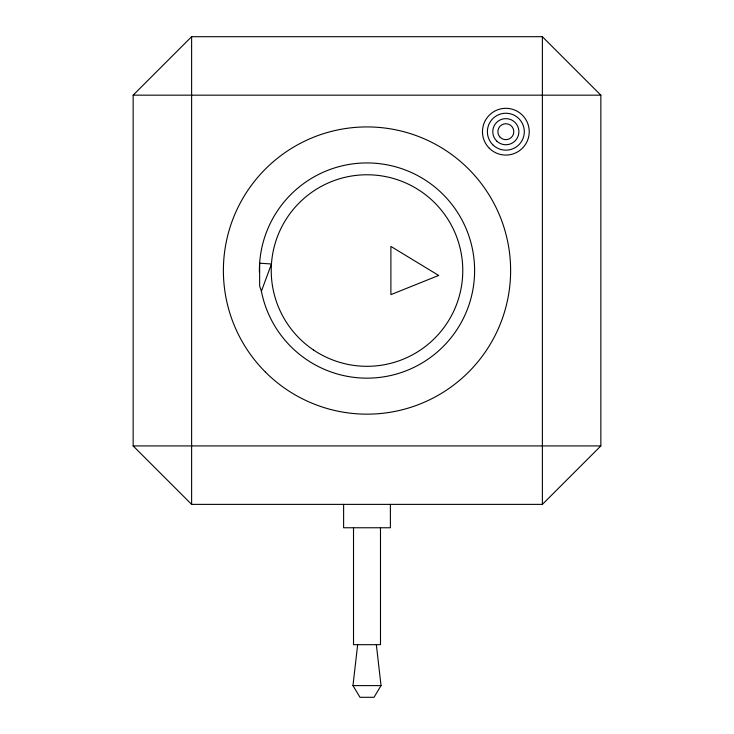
<?xml version="1.0" encoding="UTF-8"?>
<svg xmlns="http://www.w3.org/2000/svg" width="734" height="734" viewBox="0 0 734 734"><rect width="100%" height="100%" fill="white"/><g stroke="black" fill="none" stroke-linecap="round" stroke-linejoin="round"><path stroke-width="1.1" d="M376.349 644.681L381.029 685.611L374.019 697.3L359.981 697.3L352.971 685.611L357.651 644.681M261.396 291.224L271.452 263.992L259.643 263.185L259.643 286.003L261.396 291.224A107.614 107.614 0 0 0 432.776 355.715A107.614 107.614 0 0 0 413.71 173.6A107.614 107.614 0 0 0 259.396 272.167M133.157 95.163L191.62 36.7L542.38 36.7L600.843 95.163L600.843 445.923L542.38 504.377L191.62 504.377L133.157 445.923L133.157 95.163L600.843 95.163M133.157 445.923L600.843 445.923M352.971 685.611L381.029 685.611M542.38 36.7L542.38 504.377M390.387 504.377L390.387 527.764L343.613 527.764L343.613 504.377M380.487 527.764L380.487 644.681L353.513 644.681L353.513 527.764M191.62 36.7L191.62 504.377M438.666 275.452L390.892 294.637L390.892 246.413L438.666 275.452M313.556 350.017A95.778 95.778 0 0 0 462.548 277.085A95.778 95.778 0 0 0 324.896 184.518A95.778 95.778 0 0 0 313.556 350.017M489.312 148.231A23.387 23.387 0 0 0 528.434 137.753A23.387 23.387 0 0 0 499.79 109.109A23.387 23.387 0 0 0 489.312 148.231M492.789 144.754A18.469 18.469 0 0 0 523.681 136.478A18.469 18.469 0 0 0 501.065 113.862A18.469 18.469 0 0 0 492.789 144.754M496.606 140.928A13.056 13.056 0 0 0 518.452 135.074A13.056 13.056 0 0 0 502.46 119.082A13.056 13.056 0 0 0 496.606 140.928M500.212 137.331A7.964 7.964 0 0 0 513.534 133.762A7.964 7.964 0 0 0 503.781 124A7.964 7.964 0 0 0 500.212 137.331M265.451 372.092A143.616 143.616 0 0 0 505.726 307.711A143.616 143.616 0 0 0 329.832 131.817A143.616 143.616 0 0 0 265.451 372.092"/></g></svg>
